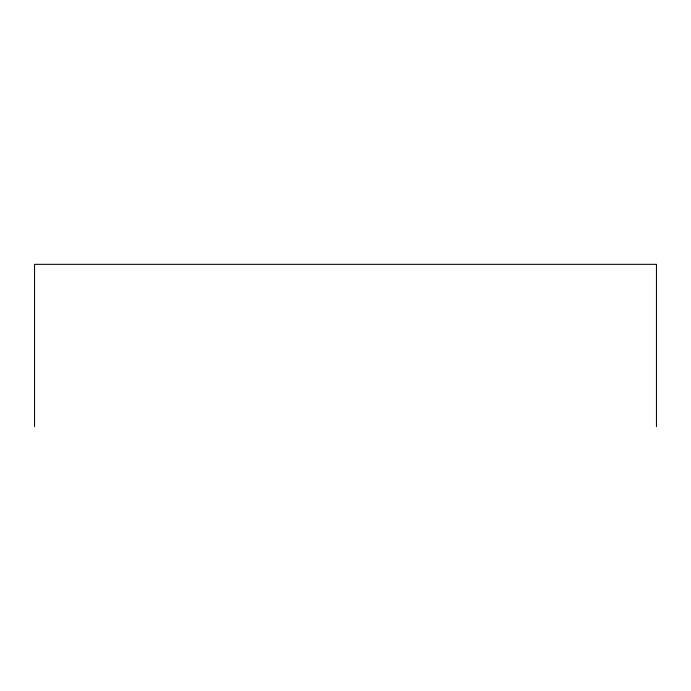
<?xml version="1.0" encoding="UTF-8"?>
<svg xmlns="http://www.w3.org/2000/svg" width="691" height="691" viewBox="0 0 691 691"><rect width="100%" height="100%" fill="white"/><g stroke="black" fill="none" stroke-linecap="round" stroke-linejoin="round"><path stroke-width="1.04" d="M656.45 426.658L656.45 264.342L34.55 264.342L34.55 426.658"/></g></svg>
